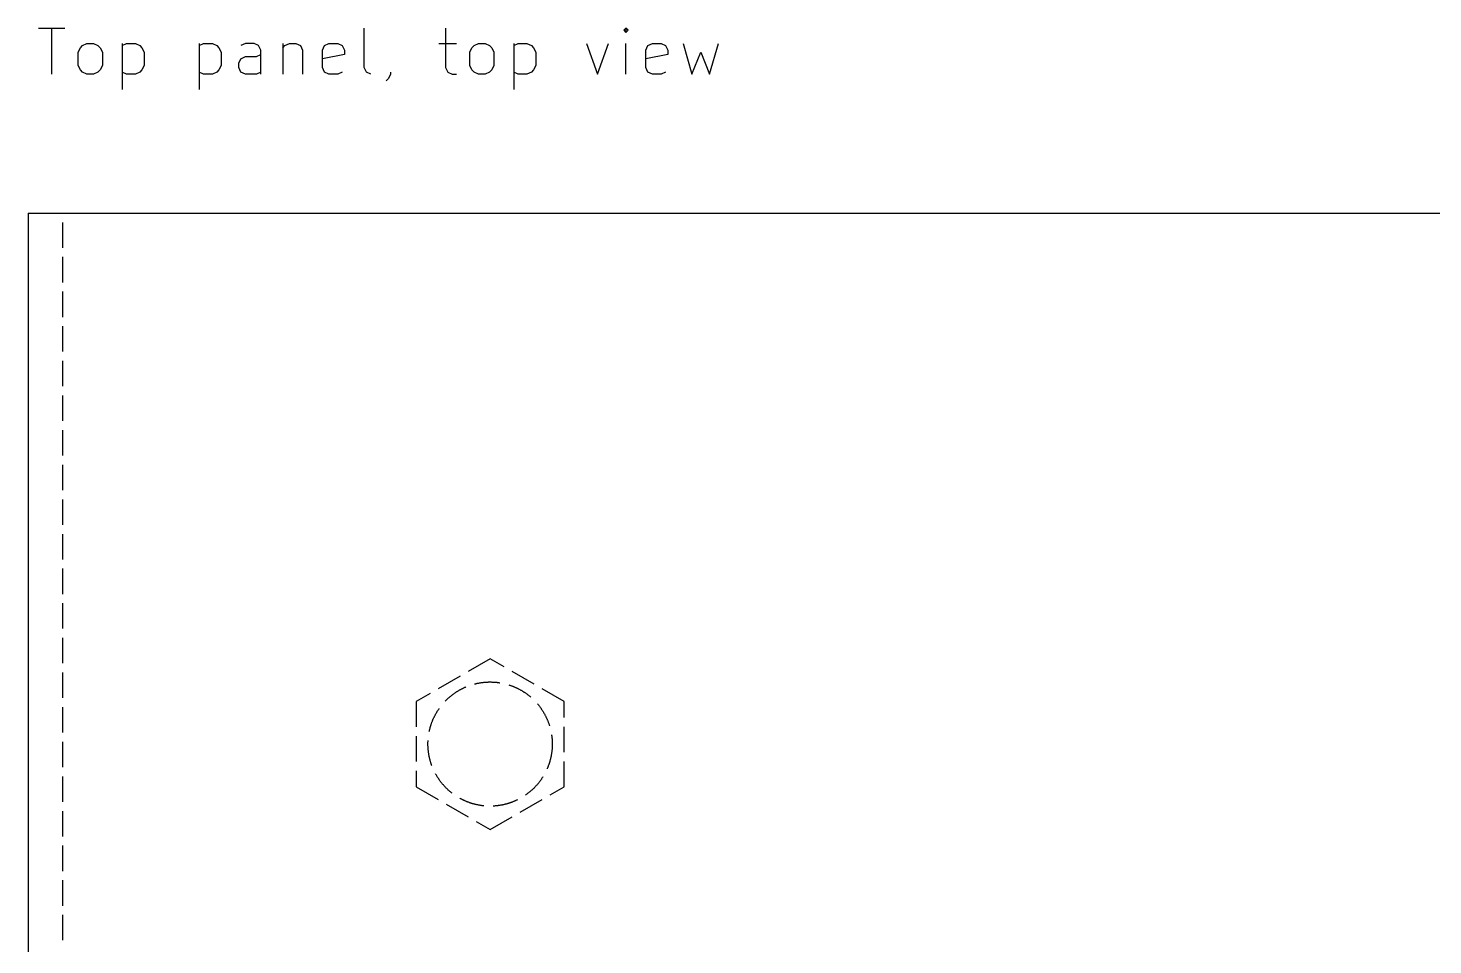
# Model space of a CAD drawing. Extents: x 24 to 486, y -395 to -55.
# Drawn here: x 134.5 to 195.3, y -186.5 to -146.8 of the extents above; entities that cross this region are included whole.
import ezdxf

# ---------------------------------------------------------------- set-up
doc = ezdxf.new("R2010")
doc.units = 0
doc.layers.add('BLACK', color=7, linetype='CONTINUOUS')

msp = doc.modelspace()

# ---------------------------------------------------------------- linework, layer by layer
at = {"layer": 'BLACK', "linetype": 'CONTINUOUS'}
for p, q in [((134.953633, -146.784438), (136.09649, -146.784438)), ((135.525061, -148.784438), (135.525061, -146.784438)), ((149.048873, -148.498723), (149.048873, -146.784438)), ((152.572683, -146.784438), (152.572683, -148.498723)), ((160.382208, -146.784438), (160.28697, -146.879676)), ((160.28697, -146.879676), (160.382208, -146.974914)), ((160.477446, -146.879676), (160.382208, -146.784438)), ((160.382208, -146.784438), (160.382208, -146.974914)), ((160.382208, -146.974914), (160.477446, -146.879676)), ((136.667919, -147.832057), (136.763157, -147.64158)), ((136.763157, -147.64158), (136.858395, -147.546342)), ((136.858395, -147.546342), (137.048871, -147.451104)), ((137.048871, -147.451104), (137.334586, -147.451104)), ((137.334586, -147.451104), (137.525062, -147.546342)), ((137.525062, -147.546342), (137.6203, -147.64158)), ((137.6203, -147.64158), (137.715538, -147.832057)), ((138.572681, -147.451104), (138.572681, -149.451104)), ((138.572681, -147.546342), (138.763157, -147.451104)), ((138.763157, -147.451104), (139.14411, -147.451104)), ((139.14411, -147.451104), (139.334586, -147.546342)), ((139.334586, -147.546342), (139.429824, -147.64158)), ((139.429824, -147.64158), (139.525062, -147.832057)), ((141.906015, -147.451104), (141.906015, -149.451104)), ((141.906015, -147.546342), (142.096491, -147.451104)), ((142.096491, -147.451104), (142.477444, -147.451104)), ((142.477444, -147.451104), (142.66792, -147.546342)), ((142.66792, -147.546342), (142.763158, -147.64158)), ((142.763158, -147.64158), (142.858396, -147.832057)), ((143.906015, -147.451104), (143.715539, -147.546342)), ((144.286968, -147.451104), (143.906015, -147.451104)), ((144.477444, -147.546342), (144.286968, -147.451104)), ((144.572682, -147.736819), (144.477444, -147.546342)), ((144.572682, -148.784438), (144.572682, -147.736819)), ((145.525063, -147.451104), (145.525063, -148.784438)), ((145.525063, -147.64158), (145.620301, -147.546342)), ((145.620301, -147.546342), (145.810777, -147.451104)), ((145.810777, -147.451104), (146.096492, -147.451104)), ((146.096492, -147.451104), (146.286968, -147.546342)), ((146.286968, -147.546342), (146.382206, -147.736819)), ((146.382206, -147.736819), (146.382206, -148.784438)), ((147.239349, -147.736819), (147.334587, -147.546342)), ((147.239349, -148.498723), (147.239349, -147.736819)), ((147.334587, -147.546342), (147.525063, -147.451104)), ((147.525063, -147.451104), (147.906016, -147.451104)), ((147.906016, -147.451104), (148.096492, -147.546342)), ((148.096492, -147.546342), (148.19173, -147.736819)), ((148.19173, -147.736819), (148.19173, -147.927295)), ((152.286969, -147.451104), (153.048873, -147.451104)), ((153.620302, -147.832057), (153.71554, -147.64158)), ((153.71554, -147.64158), (153.810778, -147.546342)), ((153.810778, -147.546342), (154.001254, -147.451104)), ((154.001254, -147.451104), (154.286969, -147.451104)), ((154.286969, -147.451104), (154.477445, -147.546342)), ((154.477445, -147.546342), (154.572683, -147.64158)), ((154.572683, -147.64158), (154.667921, -147.832057)), ((155.525064, -147.451104), (155.525064, -149.451104)), ((155.525064, -147.546342), (155.71554, -147.451104)), ((155.71554, -147.451104), (156.096493, -147.451104)), ((156.096493, -147.451104), (156.286969, -147.546342)), ((156.286969, -147.546342), (156.382207, -147.64158)), ((156.382207, -147.64158), (156.477445, -147.832057)), ((158.667922, -147.451104), (159.144112, -148.784438)), ((159.144112, -148.784438), (159.620303, -147.451104)), ((160.382208, -148.784438), (160.382208, -147.451104)), ((161.239351, -147.736819), (161.334589, -147.546342)), ((161.239351, -148.498723), (161.239351, -147.736819)), ((161.334589, -147.546342), (161.525065, -147.451104)), ((161.525065, -147.451104), (161.906018, -147.451104)), ((161.906018, -147.451104), (162.096494, -147.546342)), ((162.096494, -147.546342), (162.191732, -147.736819)), ((162.191732, -147.736819), (162.191732, -147.927295)), ((162.858399, -147.451104), (163.239351, -148.784438)), ((164.001256, -148.784438), (164.382208, -147.451104)), ((136.667919, -148.403485), (136.667919, -147.832057)), ((137.715538, -147.832057), (137.715538, -148.403485)), ((139.525062, -147.832057), (139.525062, -148.403485)), ((142.858396, -147.832057), (142.858396, -148.403485)), ((143.620301, -148.308247), (143.715539, -148.117771)), ((143.620301, -148.498723), (143.620301, -148.308247)), ((143.715539, -148.117771), (143.906015, -148.022533)), ((143.906015, -148.022533), (144.382206, -148.022533)), ((144.382206, -148.022533), (144.572682, -147.927295)), ((148.19173, -147.927295), (147.239349, -148.117771)), ((153.620302, -148.403485), (153.620302, -147.832057)), ((154.667921, -147.832057), (154.667921, -148.403485)), ((156.477445, -147.832057), (156.477445, -148.403485)), ((162.191732, -147.927295), (161.239351, -148.117771)), ((163.239351, -148.784438), (163.620304, -147.832057)), ((163.620304, -147.832057), (164.001256, -148.784438)), ((136.763157, -148.593961), (136.667919, -148.403485)), ((136.858395, -148.6892), (136.763157, -148.593961)), ((137.048871, -148.784438), (136.858395, -148.6892)), ((137.334586, -148.784438), (137.048871, -148.784438)), ((137.525062, -148.6892), (137.334586, -148.784438)), ((137.6203, -148.593961), (137.525062, -148.6892)), ((137.715538, -148.403485), (137.6203, -148.593961)), ((138.763157, -148.784438), (138.572681, -148.6892)), ((139.14411, -148.784438), (138.763157, -148.784438)), ((139.334586, -148.6892), (139.14411, -148.784438)), ((139.429824, -148.593961), (139.334586, -148.6892)), ((139.525062, -148.403485), (139.429824, -148.593961)), ((142.096491, -148.784438), (141.906015, -148.6892)), ((142.477444, -148.784438), (142.096491, -148.784438)), ((142.66792, -148.6892), (142.477444, -148.784438)), ((142.763158, -148.593961), (142.66792, -148.6892)), ((142.858396, -148.403485), (142.763158, -148.593961)), ((143.715539, -148.6892), (143.620301, -148.498723)), ((143.906015, -148.784438), (143.715539, -148.6892)), ((144.382206, -148.784438), (143.906015, -148.784438)), ((144.572682, -148.6892), (144.382206, -148.784438)), ((147.334587, -148.6892), (147.239349, -148.498723)), ((147.525063, -148.784438), (147.334587, -148.6892)), ((147.906016, -148.784438), (147.525063, -148.784438)), ((148.096492, -148.6892), (147.906016, -148.784438)), ((149.144111, -148.6892), (149.048873, -148.498723)), ((149.334587, -148.784438), (149.144111, -148.6892)), ((150.096492, -148.974914), (150.001254, -149.070152)), ((150.19173, -148.784438), (150.096492, -148.974914)), ((150.19173, -148.6892), (150.19173, -148.784438)), ((152.572683, -148.498723), (152.667921, -148.6892)), ((152.667921, -148.6892), (152.858397, -148.784438)), ((152.858397, -148.784438), (153.048873, -148.784438)), ((153.71554, -148.593961), (153.620302, -148.403485)), ((153.810778, -148.6892), (153.71554, -148.593961)), ((154.001254, -148.784438), (153.810778, -148.6892)), ((154.286969, -148.784438), (154.001254, -148.784438)), ((154.477445, -148.6892), (154.286969, -148.784438)), ((154.572683, -148.593961), (154.477445, -148.6892)), ((154.667921, -148.403485), (154.572683, -148.593961)), ((155.71554, -148.784438), (155.525064, -148.6892)), ((156.096493, -148.784438), (155.71554, -148.784438)), ((156.286969, -148.6892), (156.096493, -148.784438)), ((156.382207, -148.593961), (156.286969, -148.6892)), ((156.477445, -148.403485), (156.382207, -148.593961)), ((161.334589, -148.6892), (161.239351, -148.498723)), ((161.525065, -148.784438), (161.334589, -148.6892)), ((161.906018, -148.784438), (161.525065, -148.784438)), ((162.096494, -148.6892), (161.906018, -148.784438)), ((134.5, -154.8), (134.5, -394.8)), ((134.5, -154.8), (390, -154.8)), ((136, -156.3), (136, -155.2)), ((136, -157.8), (136, -156.7)), ((136, -159.3), (136, -158.2)), ((136, -160.8), (136, -159.7)), ((136, -162.3), (136, -161.2)), ((136, -163.8), (136, -162.7)), ((136, -165.3), (136, -164.2)), ((136, -166.8), (136, -165.7)), ((136, -168.3), (136, -167.2)), ((136, -169.8), (136, -168.7)), ((136, -171.3), (136, -170.2)), ((136, -172.8), (136, -171.7)), ((136, -174.3), (136, -173.2)), ((154.5, -174.104958), (153.547372, -174.654958)), ((155.101924, -174.452479), (154.5, -174.104958)), ((136, -175.8), (136, -174.7)), ((153.200962, -174.854958), (152.248334, -175.404958)), ((154.083577, -175.142428), (154.106784, -175.138895)), ((154.106784, -175.138895), (154.130021, -175.135565)), ((154.130021, -175.135565), (154.153286, -175.132438)), ((154.153286, -175.132438), (154.176578, -175.129513)), ((154.176578, -175.129513), (154.199895, -175.126793)), ((154.199895, -175.126793), (154.223234, -175.124276)), ((154.223234, -175.124276), (154.246594, -175.121962)), ((154.246594, -175.121962), (154.269974, -175.119853)), ((154.269974, -175.119853), (154.293371, -175.117948)), ((154.293371, -175.117948), (154.316784, -175.116247)), ((154.316784, -175.116247), (154.340211, -175.11475)), ((154.340211, -175.11475), (154.36365, -175.113458)), ((154.36365, -175.113458), (154.387099, -175.11237)), ((154.387099, -175.11237), (154.410557, -175.111487)), ((154.410557, -175.111487), (154.434022, -175.110809)), ((154.434022, -175.110809), (154.457492, -175.110336)), ((154.457492, -175.110336), (154.480965, -175.110067)), ((154.480965, -175.110067), (154.504439, -175.110004)), ((154.504439, -175.110004), (154.527913, -175.110145)), ((154.527913, -175.110145), (154.551386, -175.110491)), ((154.551386, -175.110491), (154.574854, -175.111042)), ((154.574854, -175.111042), (154.598316, -175.111797)), ((154.598316, -175.111797), (154.621771, -175.112758)), ((154.621771, -175.112758), (154.645217, -175.113923)), ((154.645217, -175.113923), (154.668651, -175.115292)), ((154.668651, -175.115292), (154.692073, -175.116866)), ((154.692073, -175.116866), (154.71548, -175.118644)), ((154.71548, -175.118644), (154.738871, -175.120627)), ((154.738871, -175.120627), (154.762244, -175.122813)), ((154.762244, -175.122813), (154.785596, -175.125204)), ((154.785596, -175.125204), (154.808927, -175.127798)), ((154.808927, -175.127798), (154.832234, -175.130596)), ((154.832234, -175.130596), (154.855516, -175.133596)), ((154.855516, -175.133596), (154.878771, -175.1368)), ((154.878771, -175.1368), (154.901997, -175.140207)), ((156.400962, -175.202479), (155.448334, -174.652479)), ((151.901924, -175.604958), (151.3, -175.952479)), ((152.758175, -175.750086), (152.77613, -175.734964)), ((152.77613, -175.734964), (152.794217, -175.719999)), ((152.794217, -175.719999), (152.812433, -175.705193)), ((152.812433, -175.705193), (152.830777, -175.690546)), ((152.830777, -175.690546), (152.849249, -175.67606)), ((152.849249, -175.67606), (152.867847, -175.661735)), ((152.867847, -175.661735), (152.886568, -175.647574)), ((152.886568, -175.647574), (152.905413, -175.633576)), ((152.905413, -175.633576), (152.924379, -175.619743)), ((152.924379, -175.619743), (152.943465, -175.606077)), ((152.943465, -175.606077), (152.96267, -175.592577)), ((152.96267, -175.592577), (152.981992, -175.579246)), ((152.981992, -175.579246), (153.001429, -175.566083)), ((153.001429, -175.566083), (153.02098, -175.553091)), ((153.02098, -175.553091), (153.040644, -175.54027)), ((153.040644, -175.54027), (153.06042, -175.527621)), ((153.06042, -175.527621), (153.080304, -175.515145)), ((153.080304, -175.515145), (153.100297, -175.502843)), ((153.100297, -175.502843), (153.120397, -175.490715)), ((153.120397, -175.490715), (153.140601, -175.478764)), ((153.140601, -175.478764), (153.16091, -175.46699)), ((153.16091, -175.46699), (153.18132, -175.455393)), ((153.18132, -175.455393), (153.20183, -175.443975)), ((153.20183, -175.443975), (153.222439, -175.432736)), ((153.222439, -175.432736), (153.243146, -175.421677)), ((153.243146, -175.421677), (153.263949, -175.4108)), ((153.263949, -175.4108), (153.284845, -175.400105)), ((153.284845, -175.400105), (153.305834, -175.389592)), ((153.305834, -175.389592), (153.326914, -175.379263)), ((153.326914, -175.379263), (153.348083, -175.369118)), ((153.348083, -175.369118), (153.36934, -175.359158)), ((153.36934, -175.359158), (153.390684, -175.349384)), ((153.390684, -175.349384), (153.412111, -175.339797)), ((153.412111, -175.339797), (153.433622, -175.330397)), ((153.433622, -175.330397), (153.452164, -175.322473)), ((153.830777, -175.194575), (153.853538, -175.188834)), ((153.853538, -175.188834), (153.876349, -175.183292)), ((153.876349, -175.183292), (153.899208, -175.177949)), ((153.899208, -175.177949), (153.922112, -175.172806)), ((153.922112, -175.172806), (153.945061, -175.167864)), ((153.945061, -175.167864), (153.968051, -175.163121)), ((153.968051, -175.163121), (153.991082, -175.158579)), ((153.991082, -175.158579), (154.014152, -175.154239)), ((154.014152, -175.154239), (154.037259, -175.1501)), ((154.037259, -175.1501), (154.060401, -175.146163)), ((154.060401, -175.146163), (154.083577, -175.142428)), ((154.901997, -175.140207), (154.921924, -175.143295)), ((155.310863, -175.235122), (155.333215, -175.242295)), ((155.333215, -175.242295), (155.355503, -175.249664)), ((155.355503, -175.249664), (155.377726, -175.257226)), ((155.377726, -175.257226), (155.399882, -175.264983)), ((155.399882, -175.264983), (155.42197, -175.272932)), ((155.42197, -175.272932), (155.443987, -175.281074)), ((155.443987, -175.281074), (155.465933, -175.289408)), ((155.465933, -175.289408), (155.487805, -175.297932)), ((155.487805, -175.297932), (155.509601, -175.306648)), ((155.509601, -175.306648), (155.531321, -175.315553)), ((155.531321, -175.315553), (155.552963, -175.324648)), ((155.552963, -175.324648), (155.574524, -175.333931)), ((155.574524, -175.333931), (155.596003, -175.343401)), ((155.596003, -175.343401), (155.617399, -175.353059)), ((155.617399, -175.353059), (155.63871, -175.362903)), ((155.63871, -175.362903), (155.659934, -175.372933)), ((155.659934, -175.372933), (155.681069, -175.383148)), ((155.681069, -175.383148), (155.702115, -175.393546)), ((155.702115, -175.393546), (155.723069, -175.404128)), ((155.723069, -175.404128), (155.743931, -175.414893)), ((155.743931, -175.414893), (155.764697, -175.425839)), ((155.764697, -175.425839), (155.785367, -175.436966)), ((155.785367, -175.436966), (155.805939, -175.448272)), ((155.805939, -175.448272), (155.826412, -175.459758)), ((155.826412, -175.459758), (155.846784, -175.471422)), ((155.846784, -175.471422), (155.867053, -175.483264)), ((155.867053, -175.483264), (155.887218, -175.495282)), ((155.887218, -175.495282), (155.907277, -175.507475)), ((155.907277, -175.507475), (155.927229, -175.519843)), ((155.927229, -175.519843), (155.947073, -175.532384)), ((155.947073, -175.532384), (155.966806, -175.545099)), ((155.966806, -175.545099), (155.986428, -175.557985)), ((155.986428, -175.557985), (156.005936, -175.571041)), ((156.005936, -175.571041), (156.02533, -175.584268)), ((156.02533, -175.584268), (156.044608, -175.597663)), ((156.044608, -175.597663), (156.063767, -175.611226)), ((156.063767, -175.611226), (156.082808, -175.624956)), ((156.082808, -175.624956), (156.101729, -175.638851)), ((156.101729, -175.638851), (156.120527, -175.652911)), ((156.120527, -175.652911), (156.139202, -175.667134)), ((156.139202, -175.667134), (156.157752, -175.68152)), ((156.157752, -175.68152), (156.176176, -175.696067)), ((156.176176, -175.696067), (156.194472, -175.710774)), ((156.194472, -175.710774), (156.212639, -175.725641)), ((156.212639, -175.725641), (156.230676, -175.740665)), ((156.230676, -175.740665), (156.248581, -175.755846)), ((157.7, -175.952479), (156.747372, -175.402479)), ((136, -177.3), (136, -176.2)), ((151.3, -175.952479), (151.3, -177.052479)), ((152.223638, -176.366725), (152.236232, -176.346915)), ((152.236232, -176.346915), (152.248999, -176.327215)), ((152.248999, -176.327215), (152.261937, -176.307628)), ((152.261937, -176.307628), (152.275046, -176.288154)), ((152.275046, -176.288154), (152.288323, -176.268796)), ((152.288323, -176.268796), (152.299864, -176.25226)), ((152.553443, -175.943386), (152.569719, -175.92647)), ((152.569719, -175.92647), (152.586142, -175.909697)), ((152.586142, -175.909697), (152.60271, -175.893067)), ((152.60271, -175.893067), (152.619424, -175.876583)), ((152.619424, -175.876583), (152.63628, -175.860245)), ((152.63628, -175.860245), (152.653278, -175.844056)), ((152.653278, -175.844056), (152.670417, -175.828015)), ((152.670417, -175.828015), (152.687695, -175.812124)), ((152.687695, -175.812124), (152.705112, -175.796384)), ((152.705112, -175.796384), (152.722665, -175.780797)), ((152.722665, -175.780797), (152.740353, -175.765364)), ((152.740353, -175.765364), (152.758175, -175.750086)), ((156.248581, -175.755846), (156.263855, -175.769011)), ((156.545285, -176.052742), (156.560454, -176.070657)), ((156.560454, -176.070657), (156.575467, -176.088703)), ((156.575467, -176.088703), (156.590322, -176.10688)), ((156.590322, -176.10688), (156.605017, -176.125186)), ((156.605017, -176.125186), (156.619552, -176.143619)), ((156.619552, -176.143619), (156.633926, -176.162178)), ((156.633926, -176.162178), (156.648137, -176.180862)), ((156.648137, -176.180862), (156.662185, -176.19967)), ((156.662185, -176.19967), (156.676068, -176.218599)), ((156.676068, -176.218599), (156.689785, -176.237649)), ((156.689785, -176.237649), (156.703336, -176.256818)), ((156.703336, -176.256818), (156.716718, -176.276104)), ((156.716718, -176.276104), (156.729932, -176.295506)), ((156.729932, -176.295506), (156.742976, -176.315023)), ((156.742976, -176.315023), (156.75585, -176.334653)), ((156.75585, -176.334653), (156.768551, -176.354395)), ((156.768551, -176.354395), (156.78108, -176.374246)), ((157.7, -176.647521), (157.7, -175.952479)), ((151.937282, -176.982334), (151.944515, -176.960001)), ((151.944515, -176.960001), (151.951943, -176.937733)), ((151.951943, -176.937733), (151.959565, -176.91553)), ((151.959565, -176.91553), (151.96738, -176.893394)), ((151.96738, -176.893394), (151.975388, -176.871328)), ((151.975388, -176.871328), (151.983588, -176.849332)), ((151.983588, -176.849332), (151.99198, -176.827409)), ((151.99198, -176.827409), (152.000563, -176.805559)), ((152.000563, -176.805559), (152.009336, -176.783786)), ((152.009336, -176.783786), (152.018299, -176.76209)), ((152.018299, -176.76209), (152.02745, -176.740472)), ((152.02745, -176.740472), (152.036791, -176.718936)), ((152.036791, -176.718936), (152.046318, -176.697482)), ((152.046318, -176.697482), (152.056033, -176.676112)), ((152.056033, -176.676112), (152.065934, -176.654827)), ((152.065934, -176.654827), (152.07602, -176.63363)), ((152.07602, -176.63363), (152.08629, -176.612521)), ((152.08629, -176.612521), (152.096745, -176.591503)), ((152.096745, -176.591503), (152.107382, -176.570577)), ((152.107382, -176.570577), (152.118202, -176.549745)), ((152.118202, -176.549745), (152.129203, -176.529007)), ((152.129203, -176.529007), (152.140385, -176.508367)), ((152.140385, -176.508367), (152.151746, -176.487825)), ((152.151746, -176.487825), (152.163286, -176.467383)), ((152.163286, -176.467383), (152.175004, -176.447042)), ((152.175004, -176.447042), (152.1869, -176.426804)), ((152.1869, -176.426804), (152.198971, -176.406671)), ((152.198971, -176.406671), (152.211217, -176.386644)), ((152.211217, -176.386644), (152.223638, -176.366725)), ((156.78108, -176.374246), (156.793435, -176.394206)), ((156.793435, -176.394206), (156.805615, -176.414274)), ((156.805615, -176.414274), (156.81762, -176.434447)), ((156.81762, -176.434447), (156.829449, -176.454723)), ((156.829449, -176.454723), (156.841099, -176.475103)), ((156.841099, -176.475103), (156.852572, -176.495583)), ((156.852572, -176.495583), (156.863866, -176.516162)), ((156.863866, -176.516162), (156.874979, -176.536839)), ((156.874979, -176.536839), (156.885912, -176.557613)), ((156.885912, -176.557613), (156.896662, -176.578481)), ((156.896662, -176.578481), (156.907231, -176.599442)), ((156.907231, -176.599442), (156.917616, -176.620494)), ((156.917616, -176.620494), (156.927817, -176.641637)), ((156.927817, -176.641637), (156.937833, -176.662867)), ((156.937833, -176.662867), (156.947663, -176.684184)), ((156.947663, -176.684184), (156.957307, -176.705587)), ((156.957307, -176.705587), (156.966764, -176.727072)), ((156.966764, -176.727072), (156.976033, -176.748639)), ((156.976033, -176.748639), (156.985114, -176.770286)), ((156.985114, -176.770286), (156.994005, -176.792012)), ((156.994005, -176.792012), (157.002706, -176.813814)), ((157.002706, -176.813814), (157.011217, -176.835692)), ((157.011217, -176.835692), (157.019536, -176.857643)), ((157.019536, -176.857643), (157.027664, -176.879666)), ((157.027664, -176.879666), (157.035599, -176.901758)), ((157.035599, -176.901758), (157.043341, -176.92392)), ((157.043341, -176.92392), (157.050889, -176.946147)), ((157.050889, -176.946147), (157.058243, -176.96844)), ((151.3, -177.452479), (151.3, -178.552479)), ((151.865852, -177.25469), (151.870711, -177.231724)), ((151.870711, -177.231724), (151.87577, -177.208801)), ((151.87577, -177.208801), (151.881029, -177.185923)), ((151.881029, -177.185923), (151.886487, -177.163092)), ((151.886487, -177.163092), (151.892145, -177.140309)), ((151.892145, -177.140309), (151.898001, -177.117577)), ((151.898001, -177.117577), (151.904055, -177.094896)), ((151.904055, -177.094896), (151.910307, -177.072269)), ((151.910307, -177.072269), (151.916757, -177.049698)), ((151.916757, -177.049698), (151.923402, -177.027184)), ((151.923402, -177.027184), (151.930245, -177.004728)), ((151.930245, -177.004728), (151.937282, -176.982334)), ((157.058243, -176.96844), (157.065402, -176.990797)), ((157.065402, -176.990797), (157.071396, -177.01005)), ((157.160052, -177.399724), (157.163444, -177.422952)), ((157.163444, -177.422952), (157.166633, -177.446209)), ((157.166633, -177.446209), (157.169619, -177.469493)), ((157.169619, -177.469493), (157.172401, -177.492802)), ((157.172401, -177.492802), (157.17498, -177.516134)), ((157.17498, -177.516134), (157.177356, -177.539489)), ((157.177356, -177.539489), (157.179527, -177.562862)), ((157.179527, -177.562862), (157.181495, -177.586255)), ((157.7, -178.147521), (157.7, -177.047521)), ((136, -178.8), (136, -177.7)), ((151.810025, -177.788422), (151.810228, -177.764949)), ((151.810026, -177.811897), (151.810025, -177.788422)), ((151.810233, -177.835371), (151.810026, -177.811897)), ((151.810228, -177.764949), (151.810637, -177.741478)), ((151.810644, -177.858842), (151.810233, -177.835371)), ((151.810637, -177.741478), (151.81125, -177.718011)), ((151.81126, -177.882308), (151.810644, -177.858842)), ((151.81125, -177.718011), (151.812068, -177.694551)), ((151.81208, -177.905769), (151.81126, -177.882308)), ((151.812068, -177.694551), (151.81309, -177.671098)), ((151.813106, -177.929221), (151.81208, -177.905769)), ((151.81309, -177.671098), (151.814132, -177.650961)), ((151.814335, -177.952663), (151.813106, -177.929221)), ((151.81577, -177.976094), (151.814335, -177.952663)), ((151.817409, -177.999511), (151.81577, -177.976094)), ((151.819252, -178.022913), (151.817409, -177.999511)), ((151.821299, -178.046298), (151.819252, -178.022913)), ((151.823551, -178.069665), (151.821299, -178.046298)), ((151.826006, -178.093011), (151.823551, -178.069665)), ((151.828665, -178.116334), (151.826006, -178.093011)), ((151.831527, -178.139634), (151.828665, -178.116334)), ((151.834592, -178.162907), (151.831527, -178.139634)), ((151.837861, -178.186153), (151.834592, -178.162907)), ((157.163821, -178.174376), (157.160453, -178.197607)), ((157.166987, -178.151115), (157.163821, -178.174376)), ((157.169949, -178.127829), (157.166987, -178.151115)), ((157.172708, -178.104517), (157.169949, -178.127829)), ((157.175264, -178.081182), (157.172708, -178.104517)), ((157.177616, -178.057825), (157.175264, -178.081182)), ((157.179764, -178.034449), (157.177616, -178.057825)), ((157.181708, -178.011055), (157.179764, -178.034449)), ((157.181495, -177.586255), (157.183258, -177.609663)), ((157.183447, -177.987645), (157.181708, -178.011055)), ((157.183258, -177.609663), (157.184816, -177.633086)), ((157.184983, -177.964221), (157.183447, -177.987645)), ((157.184816, -177.633086), (157.186171, -177.656521)), ((157.186313, -177.940784), (157.184983, -177.964221)), ((157.186171, -177.656521), (157.187321, -177.679968)), ((157.18744, -177.917336), (157.186313, -177.940784)), ((157.187321, -177.679968), (157.188266, -177.703423)), ((157.188361, -177.89388), (157.18744, -177.917336)), ((157.188266, -177.703423), (157.189006, -177.726886)), ((157.189078, -177.870416), (157.188361, -177.89388)), ((157.189006, -177.726886), (157.189542, -177.750355)), ((157.18959, -177.846947), (157.189078, -177.870416)), ((157.189542, -177.750355), (157.189873, -177.773827)), ((157.189898, -177.823474), (157.18959, -177.846947)), ((157.189873, -177.773827), (157.189999, -177.797301)), ((157.19, -177.8), (157.189898, -177.823474)), ((157.189999, -177.797301), (157.19, -177.8)), ((151.841332, -178.20937), (151.837861, -178.186153)), ((151.845005, -178.232555), (151.841332, -178.20937)), ((151.848881, -178.255708), (151.845005, -178.232555)), ((151.852959, -178.278825), (151.848881, -178.255708)), ((151.857238, -178.301907), (151.852959, -178.278825)), ((151.861719, -178.32495), (151.857238, -178.301907)), ((151.8664, -178.347953), (151.861719, -178.32495)), ((151.871282, -178.370914), (151.8664, -178.347953)), ((151.876364, -178.393832), (151.871282, -178.370914)), ((151.881646, -178.416705), (151.876364, -178.393832)), ((151.887128, -178.43953), (151.881646, -178.416705)), ((151.892808, -178.462307), (151.887128, -178.43953)), ((151.898687, -178.485034), (151.892808, -178.462307)), ((151.904764, -178.507708), (151.898687, -178.485034)), ((151.911039, -178.530329), (151.904764, -178.507708)), ((151.917511, -178.552893), (151.911039, -178.530329)), ((151.924179, -178.575401), (151.917511, -178.552893)), ((151.931044, -178.597849), (151.924179, -178.575401)), ((151.938104, -178.620237), (151.931044, -178.597849)), ((151.945359, -178.642562), (151.938104, -178.620237)), ((151.952809, -178.664823), (151.945359, -178.642562)), ((151.960453, -178.687019), (151.952809, -178.664823)), ((151.968291, -178.709146), (151.960453, -178.687019)), ((151.976321, -178.731205), (151.968291, -178.709146)), ((157.002823, -178.785888), (156.994125, -178.807692)), ((157.011331, -178.76401), (157.002823, -178.785888)), ((157.019648, -178.742058), (157.011331, -178.76401)), ((157.027773, -178.720034), (157.019648, -178.742058)), ((157.035706, -178.69794), (157.027773, -178.720034)), ((157.043445, -178.675778), (157.035706, -178.69794)), ((157.050991, -178.65355), (157.043445, -178.675778)), ((157.058342, -178.631256), (157.050991, -178.65355)), ((157.065499, -178.608899), (157.058342, -178.631256)), ((157.07246, -178.58648), (157.065499, -178.608899)), ((157.079225, -178.564001), (157.07246, -178.58648)), ((157.085794, -178.541464), (157.079225, -178.564001)), ((157.092166, -178.518871), (157.085794, -178.541464)), ((157.09834, -178.496223), (157.092166, -178.518871)), ((157.104317, -178.473522), (157.09834, -178.496223)), ((157.110096, -178.45077), (157.104317, -178.473522)), ((157.115675, -178.427968), (157.110096, -178.45077)), ((157.121055, -178.405118), (157.115675, -178.427968)), ((157.126236, -178.382223), (157.121055, -178.405118)), ((157.131217, -178.359282), (157.126236, -178.382223)), ((157.135997, -178.3363), (157.131217, -178.359282)), ((157.140577, -178.313276), (157.135997, -178.3363)), ((157.144956, -178.290214), (157.140577, -178.313276)), ((157.149133, -178.267114), (157.144956, -178.290214)), ((157.153108, -178.243978), (157.149133, -178.267114)), ((157.156882, -178.220809), (157.153108, -178.243978)), ((157.160453, -178.197607), (157.156882, -178.220809)), ((157.7, -179.647521), (157.7, -178.547521)), ((136, -180.3), (136, -179.2)), ((151.3, -178.952479), (151.3, -179.647521)), ((152.151902, -179.112454), (152.14213, -179.094816)), ((152.163445, -179.132895), (152.151902, -179.112454)), ((152.175165, -179.153234), (152.163445, -179.132895)), ((152.187063, -179.17347), (152.175165, -179.153234)), ((152.199136, -179.193602), (152.187063, -179.17347)), ((152.211385, -179.213627), (152.199136, -179.193602)), ((152.223808, -179.233545), (152.211385, -179.213627)), ((152.236405, -179.253354), (152.223808, -179.233545)), ((152.249174, -179.273052), (152.236405, -179.253354)), ((152.262114, -179.292638), (152.249174, -179.273052)), ((152.275225, -179.31211), (152.262114, -179.292638)), ((152.288505, -179.331467), (152.275225, -179.31211)), ((152.301954, -179.350707), (152.288505, -179.331467)), ((152.31557, -179.36983), (152.301954, -179.350707)), ((152.329352, -179.388832), (152.31557, -179.36983)), ((152.3433, -179.407714), (152.329352, -179.388832)), ((156.677653, -179.379217), (156.663789, -179.39816)), ((156.691352, -179.360153), (156.677653, -179.379217)), ((156.704883, -179.340971), (156.691352, -179.360153)), ((156.718246, -179.321671), (156.704883, -179.340971)), ((156.731441, -179.302256), (156.718246, -179.321671)), ((156.744465, -179.282726), (156.731441, -179.302256)), ((156.757319, -179.263083), (156.744465, -179.282726)), ((156.770001, -179.243329), (156.757319, -179.263083)), ((156.782509, -179.223464), (156.770001, -179.243329)), ((156.976158, -178.851067), (156.96821, -178.869599)), ((156.985236, -178.829418), (156.976158, -178.851067)), ((156.994125, -178.807692), (156.985236, -178.829418)), ((151.3, -179.647521), (152.252628, -180.197521)), ((152.357412, -179.426473), (152.3433, -179.407714)), ((152.371687, -179.445109), (152.357412, -179.426473)), ((152.386124, -179.463619), (152.371687, -179.445109)), ((152.400722, -179.482002), (152.386124, -179.463619)), ((152.41548, -179.500258), (152.400722, -179.482002)), ((152.430397, -179.518384), (152.41548, -179.500258)), ((152.445471, -179.536379), (152.430397, -179.518384)), ((152.460702, -179.554242), (152.445471, -179.536379)), ((152.476088, -179.571971), (152.460702, -179.554242)), ((152.491628, -179.589565), (152.476088, -179.571971)), ((152.507321, -179.607023), (152.491628, -179.589565)), ((152.523166, -179.624343), (152.507321, -179.607023)), ((152.539162, -179.641525), (152.523166, -179.624343)), ((152.555307, -179.658566), (152.539162, -179.641525)), ((152.5716, -179.675466), (152.555307, -179.658566)), ((152.588039, -179.692223), (152.5716, -179.675466)), ((152.604625, -179.708835), (152.588039, -179.692223)), ((152.621354, -179.725303), (152.604625, -179.708835)), ((152.638227, -179.741623), (152.621354, -179.725303)), ((152.655242, -179.757796), (152.638227, -179.741623)), ((152.672397, -179.77382), (152.655242, -179.757796)), ((152.689691, -179.789694), (152.672397, -179.77382)), ((152.707123, -179.805416), (152.689691, -179.789694)), ((152.724692, -179.820985), (152.707123, -179.805416)), ((152.742395, -179.8364), (152.724692, -179.820985)), ((152.760233, -179.85166), (152.742395, -179.8364)), ((152.778203, -179.866764), (152.760233, -179.85166)), ((152.796304, -179.881711), (152.778203, -179.866764)), ((152.814535, -179.896499), (152.796304, -179.881711)), ((152.832895, -179.911128), (152.814535, -179.896499)), ((152.851381, -179.925595), (152.832895, -179.911128)), ((156.044869, -180.002153), (156.028318, -180.013672)), ((156.064027, -179.988588), (156.044869, -180.002153)), ((156.083067, -179.974856), (156.064027, -179.988588)), ((156.101985, -179.960959), (156.083067, -179.974856)), ((156.120782, -179.946897), (156.101985, -179.960959)), ((156.139455, -179.932671), (156.120782, -179.946897)), ((156.158004, -179.918283), (156.139455, -179.932671)), ((156.176426, -179.903734), (156.158004, -179.918283)), ((156.19472, -179.889024), (156.176426, -179.903734)), ((156.212886, -179.874156), (156.19472, -179.889024)), ((156.230921, -179.859129), (156.212886, -179.874156)), ((156.248824, -179.843946), (156.230921, -179.859129)), ((156.266594, -179.828607), (156.248824, -179.843946)), ((156.284229, -179.813113), (156.266594, -179.828607)), ((156.301729, -179.797467), (156.284229, -179.813113)), ((156.319091, -179.781668), (156.301729, -179.797467)), ((156.336315, -179.765718), (156.319091, -179.781668)), ((156.353399, -179.749618), (156.336315, -179.765718)), ((156.370342, -179.73337), (156.353399, -179.749618)), ((156.387142, -179.716975), (156.370342, -179.73337)), ((156.403799, -179.700434), (156.387142, -179.716975)), ((156.420311, -179.683748), (156.403799, -179.700434)), ((156.436676, -179.666919), (156.420311, -179.683748)), ((156.452894, -179.649947), (156.436676, -179.666919)), ((156.468963, -179.632835), (156.452894, -179.649947)), ((156.484883, -179.615583), (156.468963, -179.632835)), ((156.500651, -179.598192), (156.484883, -179.615583)), ((156.516267, -179.580665), (156.500651, -179.598192)), ((156.531729, -179.563002), (156.516267, -179.580665)), ((156.547037, -179.545205), (156.531729, -179.563002)), ((156.562188, -179.527275), (156.547037, -179.545205)), ((156.577183, -179.509214), (156.562188, -179.527275)), ((156.592019, -179.491022), (156.577183, -179.509214)), ((156.606696, -179.472702), (156.592019, -179.491022)), ((156.621213, -179.454254), (156.606696, -179.472702)), ((156.635568, -179.43568), (156.621213, -179.454254)), ((156.649761, -179.416981), (156.635568, -179.43568)), ((156.663789, -179.39816), (156.649761, -179.416981)), ((157.098076, -179.995042), (157.7, -179.647521)), ((152.599038, -180.397521), (153.551666, -180.947521)), ((153.20211, -180.156179), (153.184484, -180.146384)), ((153.222721, -180.167416), (153.20211, -180.156179)), ((153.243429, -180.178472), (153.222721, -180.167416)), ((153.264232, -180.189347), (153.243429, -180.178472)), ((153.28513, -180.20004), (153.264232, -180.189347)), ((153.30612, -180.21055), (153.28513, -180.20004)), ((153.327202, -180.220877), (153.30612, -180.21055)), ((153.348372, -180.231019), (153.327202, -180.220877)), ((153.36963, -180.240976), (153.348372, -180.231019)), ((153.390975, -180.250747), (153.36963, -180.240976)), ((153.412403, -180.260332), (153.390975, -180.250747)), ((153.433915, -180.269729), (153.412403, -180.260332)), ((153.455508, -180.278938), (153.433915, -180.269729)), ((153.47718, -180.287959), (153.455508, -180.278938)), ((153.49893, -180.29679), (153.47718, -180.287959)), ((153.520757, -180.305431), (153.49893, -180.29679)), ((153.542658, -180.313881), (153.520757, -180.305431)), ((153.564632, -180.322139), (153.542658, -180.313881)), ((153.586677, -180.330206), (153.564632, -180.322139)), ((153.608792, -180.338079), (153.586677, -180.330206)), ((153.630974, -180.34576), (153.608792, -180.338079)), ((153.653223, -180.353247), (153.630974, -180.34576)), ((153.675536, -180.360539), (153.653223, -180.353247)), ((153.697912, -180.367636), (153.675536, -180.360539)), ((153.720349, -180.374538), (153.697912, -180.367636)), ((153.742846, -180.381243), (153.720349, -180.374538)), ((153.7654, -180.387752), (153.742846, -180.381243)), ((153.78801, -180.394064), (153.7654, -180.387752)), ((153.810674, -180.400179), (153.78801, -180.394064)), ((153.833391, -180.406095), (153.810674, -180.400179)), ((153.856159, -180.411813), (153.833391, -180.406095)), ((153.878975, -180.417332), (153.856159, -180.411813)), ((153.901839, -180.422652), (153.878975, -180.417332)), ((153.924749, -180.427772), (153.901839, -180.422652)), ((153.947702, -180.432692), (153.924749, -180.427772)), ((153.970697, -180.437411), (153.947702, -180.432692)), ((153.993733, -180.44193), (153.970697, -180.437411)), ((154.016807, -180.446247), (153.993733, -180.44193)), ((154.039918, -180.450363), (154.016807, -180.446247)), ((154.063064, -180.454277), (154.039918, -180.450363)), ((154.086243, -180.457989), (154.063064, -180.454277)), ((154.109454, -180.461498), (154.086243, -180.457989)), ((154.132694, -180.464805), (154.109454, -180.461498)), ((154.155963, -180.467909), (154.132694, -180.464805)), ((154.179258, -180.47081), (154.155963, -180.467909)), ((154.202577, -180.473507), (154.179258, -180.47081)), ((154.225919, -180.476001), (154.202577, -180.473507)), ((154.645536, -180.48606), (154.625397, -180.487076)), ((154.66897, -180.484688), (154.645536, -180.48606)), ((154.692392, -180.483111), (154.66897, -180.484688)), ((154.715799, -180.48133), (154.692392, -180.483111)), ((154.739189, -180.479345), (154.715799, -180.48133)), ((154.762562, -180.477155), (154.739189, -180.479345)), ((154.785914, -180.474762), (154.762562, -180.477155)), ((154.809244, -180.472165), (154.785914, -180.474762)), ((154.832551, -180.469365), (154.809244, -180.472165)), ((154.855833, -180.466361), (154.832551, -180.469365)), ((154.879088, -180.463155), (154.855833, -180.466361)), ((154.902313, -180.459745), (154.879088, -180.463155)), ((154.925508, -180.456133), (154.902313, -180.459745)), ((154.948671, -180.452319), (154.925508, -180.456133)), ((154.971799, -180.448302), (154.948671, -180.452319)), ((154.994892, -180.444084), (154.971799, -180.448302)), ((155.017947, -180.439665), (154.994892, -180.444084)), ((155.040962, -180.435045), (155.017947, -180.439665)), ((155.063936, -180.430224), (155.040962, -180.435045)), ((155.086868, -180.425202), (155.063936, -180.430224)), ((155.109754, -180.419981), (155.086868, -180.425202)), ((155.132594, -180.41456), (155.109754, -180.419981)), ((155.155386, -180.40894), (155.132594, -180.41456)), ((155.178128, -180.403122), (155.155386, -180.40894)), ((155.200819, -180.397105), (155.178128, -180.403122)), ((155.223456, -180.39089), (155.200819, -180.397105)), ((155.246038, -180.384478), (155.223456, -180.39089)), ((155.268563, -180.377869), (155.246038, -180.384478)), ((155.29103, -180.371064), (155.268563, -180.377869)), ((155.313436, -180.364064), (155.29103, -180.371064)), ((155.33578, -180.356867), (155.313436, -180.364064)), ((155.358061, -180.349477), (155.33578, -180.356867)), ((155.380277, -180.341892), (155.358061, -180.349477)), ((155.402425, -180.334113), (155.380277, -180.341892)), ((155.424505, -180.326142), (155.402425, -180.334113)), ((155.446514, -180.317978), (155.424505, -180.326142)), ((155.468451, -180.309622), (155.446514, -180.317978)), ((155.490314, -180.301075), (155.468451, -180.309622)), ((155.512102, -180.292338), (155.490314, -180.301075)), ((155.533813, -180.283411), (155.512102, -180.292338)), ((155.555446, -180.274295), (155.533813, -180.283411)), ((155.576997, -180.26499), (155.555446, -180.274295)), ((155.598467, -180.255498), (155.576997, -180.26499)), ((155.619853, -180.245819), (155.598467, -180.255498)), ((155.641154, -180.235953), (155.619853, -180.245819)), ((155.662368, -180.225902), (155.641154, -180.235953)), ((155.683494, -180.215666), (155.662368, -180.225902)), ((155.799038, -180.745042), (156.751666, -180.195042)), ((136, -181.8), (136, -180.7)), ((153.898076, -181.147521), (154.5, -181.495042)), ((154.5, -181.495042), (155.452628, -180.945042)), ((136, -183.3), (136, -182.2)), ((136, -184.8), (136, -183.7)), ((136, -186.3), (136, -185.2))]:
    msp.add_line(p, q, dxfattribs=at)

doc.saveas('drawing.dxf')
